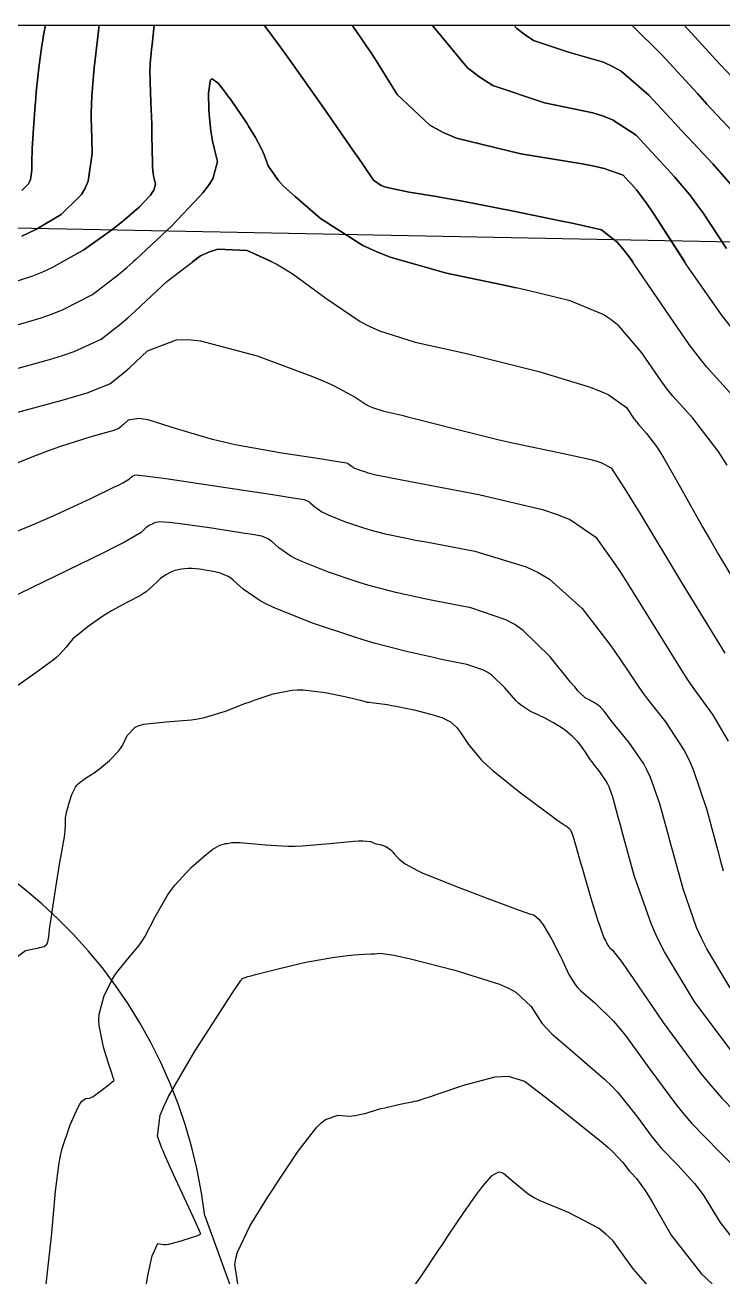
# Model space of a CAD drawing. Header units: metres. Extents: x 837117 to 838479, y 1189012 to 1191015.
# Drawn here: x 838092.2 to 838148.6, y 1190912.6 to 1191013.9 of the extents above; entities that cross this region are included whole.
import ezdxf

# ---------------------------------------------------------------- set-up
doc = ezdxf.new("R2010")
doc.units = ezdxf.units.M
doc.header["$LTSCALE"] = 0.3
for name, color, linetype in [('CORREDORVIA', 70, 'Continuous'), ('COTAS 10', 1, 'Continuous'), ('COTAS INT', 252, 'Continuous'), ('MARCO IMP', 130, 'Continuous'), ('VIA1', 50, 'Continuous')]:
    doc.layers.add(name, color=color, linetype=linetype)

msp = doc.modelspace()

# ---------------------------------------------------------------- linework, layer by layer
at = {"layer": 'CORREDORVIA'}
msp.add_lwpolyline([(837910.68, 1191000.96), (838157.03, 1190996.19), (838237.17, 1190821.34), (838237, 1190602.88), (838240.03, 1190437.2), (838223.54, 1190366.27), (838212.2, 1190288.92), (838221.4, 1189997.88), (837954.54, 1189509.17), (837751.16, 1189231.38), (837593.19, 1189234.4), (837744.49, 1189686.61), (837750.28, 1189933.97), (837723.62, 1190051.52), (837726.09, 1190134.48), (837885.38, 1190229.43), (837983.18, 1190344.12), (837817.55, 1190502.19), (837798.03, 1190660.17), (837963.57, 1190795.98)], close=True, dxfattribs=at)
at = {"layer": 'COTAS 10'}
for points in [[(838091.94, 1190996.8), (838092.49, 1190997.05), (838093.05, 1190997.32), (838095.1, 1190998.55), (838096.58, 1191000), (838096.75, 1191000.16), (838097.05, 1191000.68), (838097.29, 1191001.23), (838097.61, 1191003.48), (838097.55, 1191005.69), (838097.54, 1191006.22), (838097.54, 1191006.71), (838097.58, 1191008.15), (838097.73, 1191009.79), (838097.79, 1191010.41), (838097.86, 1191011.09), (838098.18, 1191013.87), (838097.86, 1191011.09), (838097.79, 1191010.41), (838097.73, 1191009.79), (838097.58, 1191008.15), (838097.54, 1191006.71), (838097.54, 1191006.22), (838097.55, 1191005.69), (838097.61, 1191003.48), (838097.29, 1191001.23), (838097.05, 1191000.68), (838096.75, 1191000.16), (838096.58, 1191000), (838095.1, 1190998.55), (838093.05, 1190997.32), (838092.49, 1190997.05), (838091.94, 1190996.8)], [(838149.37, 1190989.32), (838148.51, 1190990.42), (838145.63, 1190994.55), (838143.36, 1190998.07), (838142.9, 1190998.78), (838142.5, 1190999.37), (838142.04, 1191000), (838141.63, 1191000.55), (838141.22, 1191001), (838141.1, 1191001.12), (838140.98, 1191001.25), (838140.55, 1191001.72), (838139.02, 1191002.27), (838138.21, 1191002.46), (838137.23, 1191002.65), (838132.28, 1191003.45), (838127.07, 1191004.72), (838125.93, 1191005.21), (838124.91, 1191005.76), (838122.28, 1191008.26), (838120.6, 1191010.95), (838120.17, 1191011.62), (838119.75, 1191012.25), (838118.65, 1191013.87), (838119.75, 1191012.25), (838120.17, 1191011.62), (838120.6, 1191010.95), (838122.28, 1191008.26), (838124.91, 1191005.76), (838125.93, 1191005.21), (838127.07, 1191004.72), (838132.28, 1191003.45), (838137.23, 1191002.65), (838138.21, 1191002.46), (838139.02, 1191002.27), (838140.55, 1191001.72), (838140.98, 1191001.25), (838141.1, 1191001.12), (838141.22, 1191001), (838141.63, 1191000.55), (838142.04, 1191000), (838142.5, 1190999.37), (838142.9, 1190998.78), (838143.36, 1190998.07), (838145.53, 1190994.7)], [(838149.07, 1190955.91), (838147.81, 1190958.08), (838146.34, 1190960.08), (838145.84, 1190960.81), (838145.32, 1190961.62), (838143.11, 1190965.17), (838140.91, 1190968.74), (838140.38, 1190969.55), (838139.89, 1190970.29), (838138.42, 1190972.35), (838136.2, 1190973.85), (838135.24, 1190974.23), (838134.13, 1190974.61), (838128.87, 1190975.86), (838123.79, 1190976.83), (838122.79, 1190977.02), (838121.96, 1190977.18), (838120.45, 1190977.47), (838120.06, 1190977.58), (838119.94, 1190977.61), (838119.82, 1190977.65), (838119.32, 1190977.82), (838118.86, 1190978), (838118.76, 1190978.04), (838118.68, 1190978.09), (838118.47, 1190978.23), (838118.35, 1190978.34), (838118.32, 1190978.37), (838118.29, 1190978.39), (838118.19, 1190978.43), (838117.32, 1190978.56), (838116.81, 1190978.64), (838116.18, 1190978.74), (838112.94, 1190979.23), (838109.19, 1190979.9), (838108.25, 1190980.11), (838107.35, 1190980.33), (838104.44, 1190981.21), (838102.23, 1190981.89), (838101.77, 1190981.99), (838101.38, 1190982.04), (838100.53, 1190981.91), (838100.16, 1190981.56), (838100.07, 1190981.48), (838099.99, 1190981.41), (838099.76, 1190981.23), (838099.29, 1190981.04), (838099.06, 1190980.97), (838098.78, 1190980.89), (838097.43, 1190980.53), (838095.05, 1190979.77), (838094.13, 1190979.43), (838093.09, 1190979.04), (838088.4, 1190977.18)], [(838093.78, 1190911.01), (838094.23, 1190914.9), (838094.33, 1190915.85), (838094.42, 1190916.74), (838094.66, 1190919.5), (838094.94, 1190921.79), (838095.06, 1190922.38), (838095.2, 1190922.95), (838095.83, 1190924.87), (838096.48, 1190926.3), (838096.63, 1190926.56), (838096.75, 1190926.76), (838097.08, 1190927.01), (838097.41, 1190927.03), (838097.54, 1190927.09), (838097.69, 1190927.17), (838098.35, 1190927.65), (838098.98, 1190928.15), (838099.1, 1190928.25), (838099.2, 1190928.33), (838099.37, 1190928.46), (838099.39, 1190928.48), (838099.39, 1190928.48), (838099.39, 1190928.49), (838099.38, 1190928.52), (838099.36, 1190928.57), (838099.35, 1190928.59), (838099.35, 1190928.61), (838099.31, 1190928.71), (838099.17, 1190929.15), (838099.09, 1190929.39), (838098.99, 1190929.69), (838098.52, 1190931.17), (838098.17, 1190932.92), (838098.16, 1190933.38), (838098.19, 1190933.82), (838098.58, 1190935.34), (838099.26, 1190936.67), (838099.46, 1190937), (838099.68, 1190937.31), (838100.51, 1190938.3), (838101.39, 1190939.35), (838101.63, 1190939.71), (838101.87, 1190940.09), (838102.72, 1190941.71), (838103.68, 1190943.41), (838103.99, 1190943.85), (838104.31, 1190944.27), (838105.63, 1190945.7), (838106.86, 1190946.79), (838107.13, 1190947), (838107.36, 1190947.18), (838107.94, 1190947.52), (838108.31, 1190947.61), (838108.41, 1190947.63), (838108.52, 1190947.65), (838108.91, 1190947.71), (838109.57, 1190947.72), (838109.85, 1190947.7), (838110.16, 1190947.68), (838111.62, 1190947.53), (838113.46, 1190947.42), (838114.02, 1190947.43), (838114.59, 1190947.44), (838116.82, 1190947.63), (838118.77, 1190947.82), (838119.16, 1190947.85), (838119.49, 1190947.86), (838120.16, 1190947.8), (838120.43, 1190947.67), (838120.51, 1190947.64), (838120.58, 1190947.62), (838120.87, 1190947.55), (838121.16, 1190947.48), (838121.23, 1190947.45), (838121.31, 1190947.42), (838121.57, 1190947.26), (838121.81, 1190947.07), (838121.86, 1190947.02), (838121.91, 1190946.97), (838122.06, 1190946.77), (838122.27, 1190946.54), (838122.35, 1190946.46), (838122.45, 1190946.37), (838122.93, 1190945.99), (838123.93, 1190945.45), (838124.36, 1190945.25), (838124.85, 1190945.04), (838127.21, 1190944.11), (838129.62, 1190943.19), (838130.62, 1190942.81), (838131.84, 1190942.35), (838132.59, 1190942.08), (838132.76, 1190942.02), (838132.91, 1190941.97), (838133.35, 1190941.83), (838133.77, 1190941.48), (838133.92, 1190941.28), (838134.08, 1190941.05), (838134.78, 1190939.86), (838135.46, 1190938.54), (838135.62, 1190938.23), (838135.76, 1190937.93), (838136.15, 1190937.05), (838136.66, 1190936.24), (838136.87, 1190936), (838137.11, 1190935.74), (838138.27, 1190934.74), (838139.77, 1190933.27), (838140.24, 1190932.72), (838140.74, 1190932.11), (838142.7, 1190929.39), (838144.86, 1190926.47), (838145.46, 1190925.73), (838146.08, 1190925.02), (838148.33, 1190922.7), (838150.34, 1190920.7)]]:
    msp.add_lwpolyline(points, dxfattribs=at)
at = {"layer": 'COTAS INT'}
for points in [[(838095.19, 1190994.7), (838096.93, 1190995.69), (838099.09, 1190997.21), (838099.59, 1190997.6), (838100.06, 1190997.97), (838101.44, 1190999.16), (838102.22, 1191000), (838102.32, 1191000.11), (838102.48, 1191000.32), (838102.6, 1191000.5), (838102.74, 1191001), (838102.65, 1191001.34), (838102.62, 1191001.44), (838102.6, 1191001.53), (838102.54, 1191001.87), (838102.5, 1191002.37), (838102.5, 1191002.56), (838102.49, 1191002.77), (838102.47, 1191003.73), (838102.45, 1191005.01), (838102.44, 1191005.42), (838102.43, 1191005.85), (838102.37, 1191007.62), (838102.31, 1191009.28), (838102.3, 1191009.64), (838102.29, 1191009.96), (838102.31, 1191010.77), (838102.38, 1191011.6), (838102.42, 1191011.93), (838102.46, 1191012.3), (838102.64, 1191013.87), (838102.46, 1191012.3), (838102.42, 1191011.93), (838102.38, 1191011.6), (838102.31, 1191010.77), (838102.29, 1191009.96), (838102.3, 1191009.64), (838102.31, 1191009.28), (838102.37, 1191007.62), (838102.43, 1191005.85), (838102.44, 1191005.42), (838102.45, 1191005.01), (838102.47, 1191003.73), (838102.49, 1191002.77), (838102.5, 1191002.56), (838102.5, 1191002.37), (838102.54, 1191001.87), (838102.6, 1191001.53), (838102.62, 1191001.44), (838102.65, 1191001.34), (838102.74, 1191001), (838102.6, 1191000.5), (838102.48, 1191000.32), (838102.32, 1191000.11), (838102.22, 1191000), (838101.44, 1190999.16), (838100.06, 1190997.97), (838099.59, 1190997.6), (838099.09, 1190997.21), (838096.93, 1190995.69), (838094.36, 1190994.23), (838093.59, 1190993.87), (838092.8, 1190993.54), (838089.7, 1190992.56)], [(838091.92, 1191000.49), (838092.46, 1191001.02), (838092.56, 1191001.19), (838092.64, 1191001.38), (838092.75, 1191002.12), (838092.74, 1191003.14), (838092.76, 1191003.49), (838092.77, 1191003.88), (838092.86, 1191005.52), (838093, 1191007.4), (838093.05, 1191007.92), (838093.1, 1191008.46), (838093.31, 1191010.41), (838093.55, 1191012.21), (838093.62, 1191012.65), (838093.69, 1191013.06), (838093.84, 1191013.87), (838093.69, 1191013.06), (838093.62, 1191012.65), (838093.55, 1191012.21), (838093.31, 1191010.41), (838093.1, 1191008.46), (838093.05, 1191007.92), (838093, 1191007.4), (838092.86, 1191005.52), (838092.77, 1191003.88), (838092.76, 1191003.49), (838092.74, 1191003.14), (838092.75, 1191002.12), (838092.64, 1191001.38), (838092.56, 1191001.19), (838092.46, 1191001.02), (838091.92, 1191000.49)], [(838149.92, 1190983.3), (838147.33, 1190986.18), (838146.61, 1190987.08), (838145.89, 1190988.02), (838143.3, 1190991.8), (838141.04, 1190995.12), (838140.53, 1190995.77), (838140.07, 1190996.31), (838138.81, 1190997.3), (838137.15, 1190997.68), (838136.43, 1190997.83), (838135.6, 1190998.01), (838131.69, 1190998.81), (838127.57, 1190999.61), (838126.61, 1190999.79), (838125.74, 1190999.95), (838125.45, 1191000), (838123.24, 1191000.36), (838121.6, 1191000.69), (838121.27, 1191000.79), (838120.98, 1191000.89), (838120.37, 1191001.32), (838119.58, 1191002.49), (838119.18, 1191003.07), (838118.7, 1191003.75), (838116.35, 1191007.14), (838113.88, 1191010.64), (838113.33, 1191011.4), (838112.85, 1191012.07), (838111.6, 1191013.75), (838111.5, 1191013.87), (838111.6, 1191013.75), (838112.85, 1191012.07), (838113.33, 1191011.4), (838113.88, 1191010.64), (838116.35, 1191007.14), (838118.7, 1191003.75), (838119.18, 1191003.07), (838119.58, 1191002.49), (838120.37, 1191001.32), (838120.98, 1191000.89), (838121.27, 1191000.79), (838121.6, 1191000.69), (838123.24, 1191000.36), (838125.45, 1191000), (838125.74, 1190999.95), (838126.61, 1190999.79), (838127.57, 1190999.61), (838131.69, 1190998.81), (838135.6, 1190998.01), (838136.43, 1190997.83), (838137.15, 1190997.68), (838138.81, 1190997.3), (838140.07, 1190996.31), (838140.53, 1190995.77), (838141.04, 1190995.12), (838141.33, 1190994.7)], [(838148.91, 1190995.79), (838146.99, 1190998.69), (838146.52, 1190999.35), (838146.08, 1190999.95), (838146.04, 1191000), (838144.71, 1191001.6), (838143.51, 1191002.88), (838143.18, 1191003.24), (838142.84, 1191003.6), (838141.6, 1191004.96), (838139.7, 1191006.2), (838138.95, 1191006.5), (838138.1, 1191006.77), (838134.2, 1191007.57), (838130, 1191008.98), (838128.96, 1191009.65), (838127.97, 1191010.42), (838125.1, 1191013.87), (838127.97, 1191010.42), (838128.96, 1191009.65), (838130, 1191008.98), (838134.2, 1191007.57), (838138.1, 1191006.77), (838138.95, 1191006.5), (838139.7, 1191006.2), (838141.6, 1191004.96), (838142.84, 1191003.6), (838143.18, 1191003.24), (838143.51, 1191002.88), (838144.71, 1191001.6), (838146.04, 1191000), (838146.08, 1190999.95), (838146.52, 1190999.35), (838146.99, 1190998.69), (838148.91, 1190995.79)], [(838149.67, 1191000.52), (838147.8, 1191002.64), (838145.81, 1191004.76), (838145.25, 1191005.36), (838144.69, 1191005.96), (838142.64, 1191008.2), (838140.38, 1191010.13), (838139.69, 1191010.53), (838138.97, 1191010.88), (838136.12, 1191011.68), (838133.31, 1191012.63), (838132.62, 1191013.07), (838131.95, 1191013.59), (838131.72, 1191013.87), (838131.95, 1191013.59), (838132.62, 1191013.07), (838133.31, 1191012.63), (838136.12, 1191011.68), (838138.97, 1191010.88), (838139.69, 1191010.53), (838140.38, 1191010.13), (838142.64, 1191008.2), (838144.69, 1191005.96), (838145.25, 1191005.36), (838145.81, 1191004.76), (838147.8, 1191002.64), (838149.67, 1191000.52)], [(838150.88, 1191003.69), (838148.11, 1191006.64), (838147.33, 1191007.47), (838146.55, 1191008.32), (838143.69, 1191011.45), (838141.25, 1191013.87), (838143.69, 1191011.45), (838146.55, 1191008.32), (838147.33, 1191007.47), (838148.11, 1191006.64), (838150.88, 1191003.69)], [(838149.41, 1191009.59), (838148.4, 1191010.68), (838145.48, 1191013.87), (838148.4, 1191010.68), (838149.41, 1191009.59)], [(838148.95, 1190978.27), (838148.23, 1190979.38), (838146.18, 1190982.06), (838144.57, 1190983.85), (838144.12, 1190984.41), (838143.67, 1190985), (838142.06, 1190987.36), (838140.19, 1190989.54), (838139.58, 1190990.03), (838138.94, 1190990.46), (838136.27, 1190991.56), (838132.96, 1190992.37), (838131.9, 1190992.61), (838130.79, 1190992.86), (838126.27, 1190993.8), (838121.72, 1190995.08), (838120.59, 1190995.54), (838119.51, 1190996.04), (838116.08, 1190998.22), (838114.02, 1191000), (838113.57, 1191000.39), (838113.07, 1191000.87), (838112.65, 1191001.31), (838111.84, 1191002.49), (838111.53, 1191003.36), (838111.42, 1191003.61), (838111.31, 1191003.86), (838110.82, 1191004.78), (838110.27, 1191005.69), (838110.12, 1191005.94), (838109.96, 1191006.18), (838109.38, 1191007.04), (838108.79, 1191007.88), (838108.62, 1191008.1), (838108.45, 1191008.33), (838107.83, 1191009.14), (838107.32, 1191009.51), (838107.22, 1191009.46), (838107.15, 1191009.34), (838107.03, 1191008.35), (838107.06, 1191007.03), (838107.08, 1191006.69), (838107.1, 1191006.36), (838107.21, 1191005.31), (838107.38, 1191004.34), (838107.44, 1191004.07), (838107.5, 1191003.8), (838107.76, 1191002.82), (838107.38, 1191001.43), (838107.03, 1191000.9), (838106.57, 1191000.3), (838106.29, 1191000), (838106.57, 1191000.3), (838107.03, 1191000.9), (838107.38, 1191001.43), (838107.76, 1191002.82), (838107.5, 1191003.8), (838107.44, 1191004.07), (838107.38, 1191004.34), (838107.21, 1191005.31), (838107.1, 1191006.36), (838107.08, 1191006.69), (838107.06, 1191007.03), (838107.03, 1191008.35), (838107.15, 1191009.34), (838107.22, 1191009.46), (838107.32, 1191009.51), (838107.83, 1191009.14), (838108.45, 1191008.33), (838108.62, 1191008.1), (838108.79, 1191007.88), (838109.38, 1191007.04), (838109.96, 1191006.18), (838110.12, 1191005.94), (838110.27, 1191005.69), (838110.82, 1191004.78), (838111.31, 1191003.86), (838111.42, 1191003.61), (838111.53, 1191003.36), (838111.84, 1191002.49), (838112.65, 1191001.31), (838113.07, 1191000.87), (838113.57, 1191000.39), (838114.02, 1191000), (838116.08, 1190998.22), (838119.51, 1190996.04), (838120.59, 1190995.54), (838121.72, 1190995.08), (838126.27, 1190993.8), (838130.79, 1190992.86), (838131.9, 1190992.61)], [(838089.45, 1190988.99), (838093.48, 1190990.18), (838094.41, 1190990.51), (838095.26, 1190990.84), (838097.64, 1190992.08), (838099.75, 1190993.69), (838100.43, 1190994.26), (838101.14, 1190994.89), (838104.07, 1190997.62), (838106.29, 1191000), (838104.07, 1190997.62), (838101.14, 1190994.89), (838100.92, 1190994.7)], [(838089.19, 1190985.43), (838094.17, 1190986.81), (838095.23, 1190987.14), (838096.16, 1190987.46), (838098.35, 1190988.46), (838099.95, 1190989.71), (838100.5, 1190990.19), (838101.09, 1190990.72), (838103.64, 1190993.12), (838106.38, 1190995.19), (838107.09, 1190995.51), (838107.79, 1190995.73), (838110.16, 1190995.63), (838112.5, 1190994.55), (838113.18, 1190994.15), (838113.88, 1190993.71), (838116.51, 1190991.78), (838119.28, 1190989.89), (838120.06, 1190989.48), (838120.85, 1190989.12), (838123.73, 1190988.21), (838127.04, 1190987.49), (838128.1, 1190987.24), (838129.21, 1190986.97), (838133.73, 1190985.83), (838137.8, 1190984.6), (838138.64, 1190984.28), (838139.34, 1190983.97), (838140.82, 1190982.91), (838141.45, 1190981.98), (838141.63, 1190981.75), (838141.81, 1190981.52), (838142.45, 1190980.81), (838143.26, 1190979.76), (838143.54, 1190979.31), (838143.85, 1190978.81), (838145.19, 1190976.44), (838147, 1190973.21), (838147.61, 1190972.16), (838148.26, 1190971.04), (838151, 1190966.44)], [(838112.18, 1190994.7), (838110.16, 1190995.63), (838107.79, 1190995.73), (838107.09, 1190995.51), (838106.38, 1190995.19), (838105.73, 1190994.7)], [(838089.88, 1190982.1), (838095.2, 1190983.52), (838096.29, 1190983.84), (838097.2, 1190984.12), (838099.05, 1190984.85), (838099.97, 1190985.56), (838100.28, 1190985.83), (838100.63, 1190986.14), (838102.09, 1190987.51), (838104.44, 1190988.41), (838105.35, 1190988.42), (838106.37, 1190988.32), (838110.97, 1190987.1), (838115.42, 1190985.43), (838116.35, 1190985.05), (838117.14, 1190984.71), (838118.89, 1190983.77), (838119.77, 1190983.16), (838120.02, 1190983.03), (838120.27, 1190982.92), (838121.19, 1190982.63), (838122.65, 1190982.29), (838123.23, 1190982.15), (838123.9, 1190981.98), (838126.96, 1190981.19), (838130.43, 1190980.33), (838131.35, 1190980.12), (838132.25, 1190979.92), (838135.36, 1190979.28), (838137.83, 1190978.74), (838138.33, 1190978.6), (838138.75, 1190978.47), (838139.59, 1190978.04), (838140.66, 1190976.37), (838141.22, 1190975.46), (838141.89, 1190974.36), (838145.28, 1190968.76), (838148.77, 1190963.04)], [(838088.63, 1190971.72), (838092.79, 1190973.44), (838093.78, 1190973.87), (838094.71, 1190974.27), (838097.5, 1190975.55), (838099.42, 1190976.49), (838099.79, 1190976.67), (838100.09, 1190976.83), (838100.63, 1190977.14), (838100.72, 1190977.24), (838100.75, 1190977.27), (838100.78, 1190977.29), (838100.89, 1190977.37), (838101, 1190977.43), (838101.03, 1190977.44), (838101.07, 1190977.45), (838101.2, 1190977.48), (838102.31, 1190977.35), (838102.96, 1190977.25), (838103.76, 1190977.14), (838107.88, 1190976.53), (838112.04, 1190975.9), (838112.86, 1190975.77), (838113.53, 1190975.67), (838114.76, 1190975.47), (838115.07, 1190975.34), (838115.15, 1190975.28), (838115.24, 1190975.22), (838115.59, 1190974.9), (838116.18, 1190974.48), (838116.43, 1190974.36), (838116.71, 1190974.23), (838118.02, 1190973.71), (838119.47, 1190973.22), (838119.83, 1190973.11), (838120.18, 1190973), (838121.31, 1190972.71), (838123.04, 1190972.35), (838123.77, 1190972.2), (838124.61, 1190972.04), (838128.55, 1190971.29), (838132.71, 1190970.04), (838133.69, 1190969.57), (838134.59, 1190969.04), (838137.24, 1190966.66), (838139.12, 1190964.21), (838139.55, 1190963.64), (838139.93, 1190963.11), (838140.95, 1190961.58), (838141.87, 1190960.2), (838142.19, 1190959.76), (838142.53, 1190959.31), (838143.98, 1190957.48), (838145.48, 1190955.18), (838145.86, 1190954.44), (838146.21, 1190953.64), (838147.31, 1190950.37), (838148.21, 1190947.04), (838148.43, 1190946.21), (838148.65, 1190945.42)], [(838149.2, 1190935.97), (838147.31, 1190939.12), (838146.88, 1190939.98), (838146.49, 1190940.85), (838145.39, 1190943.97), (838144.59, 1190946.91), (838144.38, 1190947.67), (838144.18, 1190948.4), (838143.52, 1190950.84), (838142.76, 1190952.99), (838142.5, 1190953.54), (838142.21, 1190954.08), (838141, 1190955.85), (838139.88, 1190957.22), (838139.66, 1190957.5), (838139.47, 1190957.73), (838139.11, 1190958.22), (838138.97, 1190958.41), (838138.93, 1190958.46), (838138.89, 1190958.51), (838138.72, 1190958.68), (838138.53, 1190958.84), (838138.47, 1190958.89), (838138.4, 1190958.93), (838138.15, 1190959.08), (838137.89, 1190959.22), (838137.82, 1190959.26), (838137.75, 1190959.29), (838137.51, 1190959.4), (838136.92, 1190959.98), (838136.64, 1190960.31), (838136.3, 1190960.71), (838134.66, 1190962.75), (838132.46, 1190964.89), (838131.78, 1190965.35), (838131.07, 1190965.75), (838128.23, 1190966.71), (838125.44, 1190967.25), (838124.76, 1190967.38), (838124.13, 1190967.51), (838122.17, 1190967.94), (838120.3, 1190968.43), (838119.72, 1190968.6), (838119.12, 1190968.79), (838116.73, 1190969.6), (838114.56, 1190970.45), (838114.09, 1190970.67), (838113.69, 1190970.88), (838112.71, 1190971.56), (838112.14, 1190972.09), (838111.99, 1190972.2), (838111.84, 1190972.29), (838111.34, 1190972.5), (838110.4, 1190972.67), (838109.97, 1190972.74), (838109.47, 1190972.82), (838107.09, 1190973.18), (838104.73, 1190973.52), (838104.26, 1190973.57), (838103.85, 1190973.62), (838103.02, 1190973.66), (838102.69, 1190973.59), (838102.6, 1190973.56), (838102.52, 1190973.52), (838102.23, 1190973.38), (838101.96, 1190973.18), (838101.89, 1190973.12), (838101.82, 1190973.06), (838101.58, 1190972.81), (838100.23, 1190972.03), (838099.47, 1190971.64), (838098.53, 1190971.16), (838093.72, 1190968.81), (838088.79, 1190966.44)], [(838149.26, 1190930.93), (838146.29, 1190934.88), (838143.89, 1190938.88), (838143.34, 1190939.98), (838142.84, 1190941.08), (838141.44, 1190945.04), (838140.53, 1190948.4), (838140.33, 1190949.12), (838140.16, 1190949.76), (838139.74, 1190951.31), (838139.42, 1190952.22), (838139.31, 1190952.45), (838139.19, 1190952.68), (838138.67, 1190953.43), (838138.14, 1190954.1), (838138.01, 1190954.28), (838137.89, 1190954.45), (838137.51, 1190955.03), (838137.14, 1190955.57), (838137.03, 1190955.71), (838136.91, 1190955.85), (838136.44, 1190956.33), (838135.9, 1190956.78), (838135.73, 1190956.9), (838135.55, 1190957.02), (838134.86, 1190957.44), (838134.13, 1190957.83), (838133.93, 1190957.93), (838133.74, 1190958.02), (838133.05, 1190958.33), (838132.32, 1190958.8), (838132.1, 1190958.99), (838131.87, 1190959.22), (838130.98, 1190960.24), (838129.93, 1190961.26), (838129.6, 1190961.48), (838129.26, 1190961.67), (838127.9, 1190962.13), (838126.27, 1190962.46), (838125.75, 1190962.57), (838125.21, 1190962.68), (838123.02, 1190963.17), (838120.42, 1190963.86), (838119.62, 1190964.09), (838118.78, 1190964.36), (838115.44, 1190965.48), (838112.41, 1190966.68), (838111.76, 1190966.98), (838111.19, 1190967.27), (838109.83, 1190968.23), (838109.03, 1190968.96), (838108.82, 1190969.12), (838108.61, 1190969.25), (838107.92, 1190969.54), (838107.26, 1190969.67), (838107.08, 1190969.7), (838106.91, 1190969.74), (838106.3, 1190969.84), (838105.71, 1190969.89), (838105.55, 1190969.9), (838105.39, 1190969.89), (838104.83, 1190969.84), (838104.3, 1190969.72), (838104.17, 1190969.68), (838104.03, 1190969.62), (838103.57, 1190969.39), (838103.14, 1190969.08), (838103.03, 1190968.98), (838102.92, 1190968.88), (838102.53, 1190968.48), (838101.98, 1190968), (838101.77, 1190967.86), (838101.53, 1190967.71), (838100.43, 1190967.13), (838099.17, 1190966.46), (838098.83, 1190966.26), (838098.49, 1190966.04), (838097.28, 1190965.2), (838096.29, 1190964.4), (838096.08, 1190964.22), (838095.91, 1190964.04), (838095.51, 1190963.53), (838095, 1190962.95), (838094.75, 1190962.73), (838094.46, 1190962.49), (838092.99, 1190961.41), (838091.42, 1190960.29)], [(838091.35, 1190938.34), (838092.22, 1190938.98), (838093.03, 1190939.14), (838093.2, 1190939.18), (838093.35, 1190939.22), (838093.73, 1190939.32), (838093.94, 1190939.5), (838093.98, 1190939.58), (838094.02, 1190939.67), (838094.1, 1190940.11), (838094.19, 1190940.91), (838094.24, 1190941.22), (838094.29, 1190941.58), (838094.54, 1190943.2), (838094.82, 1190944.95), (838094.89, 1190945.39), (838094.96, 1190945.81), (838095.2, 1190947.14), (838095.38, 1190948.19), (838095.41, 1190948.42), (838095.43, 1190948.63), (838095.46, 1190949.2), (838095.46, 1190949.62), (838095.47, 1190949.74), (838095.49, 1190949.85), (838095.57, 1190950.26), (838095.69, 1190950.72), (838095.74, 1190950.86), (838095.78, 1190951.01), (838095.96, 1190951.61), (838096.26, 1190952.21), (838096.37, 1190952.35), (838096.5, 1190952.49), (838097.07, 1190952.92), (838097.78, 1190953.36), (838097.98, 1190953.51), (838098.2, 1190953.68), (838099.01, 1190954.35), (838099.75, 1190955.12), (838099.91, 1190955.34), (838100.06, 1190955.56), (838100.45, 1190956.38), (838101.1, 1190957.05), (838101.41, 1190957.19), (838101.78, 1190957.3), (838103.58, 1190957.5), (838105.64, 1190957.66), (838106.17, 1190957.74), (838106.69, 1190957.84), (838108.4, 1190958.36), (838109.97, 1190958.96), (838110.39, 1190959.11), (838110.8, 1190959.26), (838112.25, 1190959.76), (838113.76, 1190960.06), (838114.21, 1190960.08), (838114.67, 1190960.08), (838116.46, 1190959.87), (838118.04, 1190959.54), (838118.36, 1190959.46), (838118.65, 1190959.4), (838119.29, 1190959.23), (838119.7, 1190959.12), (838119.83, 1190959.09), (838119.98, 1190959.07), (838120.6, 1190959), (838121.5, 1190958.88), (838121.83, 1190958.82), (838122.19, 1190958.75), (838123.75, 1190958.42), (838125.26, 1190958.03), (838125.59, 1190957.93), (838125.88, 1190957.83), (838126.59, 1190957.49), (838127.09, 1190957.02), (838127.24, 1190956.83), (838127.4, 1190956.62), (838128.05, 1190955.66), (838129.11, 1190954.38), (838129.53, 1190953.97), (838130.01, 1190953.54), (838132.22, 1190951.77), (838134.32, 1190950.21), (838134.73, 1190949.9), (838135.07, 1190949.65), (838135.71, 1190949.2), (838135.86, 1190949.11), (838135.9, 1190949.08), (838135.93, 1190949.06), (838136.05, 1190948.96), (838136.15, 1190948.87), (838136.18, 1190948.85), (838136.2, 1190948.83), (838136.29, 1190948.75), (838136.41, 1190948.49), (838136.46, 1190948.35), (838136.51, 1190948.19), (838136.75, 1190947.35), (838137.11, 1190946.09), (838137.24, 1190945.66), (838137.37, 1190945.2), (838137.95, 1190943.22), (838138.51, 1190941.39), (838138.63, 1190941.02), (838138.74, 1190940.7), (838139, 1190940.02), (838139.14, 1190939.74), (838139.18, 1190939.68), (838139.2, 1190939.62), (838139.28, 1190939.45), (838139.38, 1190939.3), (838139.42, 1190939.25), (838139.46, 1190939.2), (838139.68, 1190939.02), (838140.46, 1190938), (838140.87, 1190937.43), (838141.35, 1190936.73), (838143.79, 1190933.17), (838146.81, 1190929.07), (838147.66, 1190928.03), (838148.52, 1190927.04), (838151.69, 1190923.79)], [(838101.32, 1190907.85), (838102.12, 1190912.66), (838102.3, 1190913.56), (838102.47, 1190914.27), (838102.92, 1190915.28), (838103.41, 1190915.18), (838103.6, 1190915.19), (838103.82, 1190915.22), (838104.81, 1190915.48), (838105.73, 1190915.78), (838105.92, 1190915.84), (838106.07, 1190915.89), (838106.33, 1190915.99), (838106.37, 1190916.03), (838106.38, 1190916.04), (838106.38, 1190916.06), (838106.37, 1190916.12), (838106.33, 1190916.21), (838106.32, 1190916.24), (838106.31, 1190916.28), (838106.25, 1190916.41), (838106.03, 1190916.89), (838105.92, 1190917.14), (838105.78, 1190917.44), (838105.09, 1190918.94), (838104.36, 1190920.51), (838104.2, 1190920.86), (838104.06, 1190921.16), (838103.7, 1190921.93), (838103.44, 1190922.55), (838103.35, 1190922.76), (838103.26, 1190922.99), (838102.9, 1190923.95), (838103.12, 1190925.67), (838103.4, 1190926.37), (838103.78, 1190927.16), (838105.93, 1190930.85), (838108.17, 1190934.35), (838108.61, 1190935.02), (838108.96, 1190935.57), (838109.57, 1190936.48), (838109.63, 1190936.55), (838109.65, 1190936.57), (838109.66, 1190936.59), (838109.7, 1190936.64), (838109.72, 1190936.68), (838109.73, 1190936.69), (838109.73, 1190936.7), (838109.77, 1190936.73), (838110.21, 1190936.87), (838110.48, 1190936.94), (838110.82, 1190937.03), (838112.55, 1190937.47), (838114.54, 1190937.95), (838115.04, 1190938.06), (838115.52, 1190938.15), (838117.04, 1190938.42), (838118.26, 1190938.58), (838118.55, 1190938.61), (838118.81, 1190938.64), (838119.59, 1190938.68), (838120.17, 1190938.7), (838120.31, 1190938.71), (838120.44, 1190938.72), (838120.87, 1190938.77), (838122.03, 1190938.6), (838122.63, 1190938.47), (838123.35, 1190938.3), (838126.93, 1190937.4), (838130.54, 1190936.25), (838131.27, 1190935.93), (838131.88, 1190935.61), (838133.11, 1190934.44), (838133.97, 1190933.11), (838134.35, 1190932.69), (838134.78, 1190932.25), (838136.86, 1190930.46), (838139.08, 1190928.54), (838139.62, 1190928.02), (838140.12, 1190927.49), (838141.62, 1190925.61), (838142.9, 1190923.87), (838143.27, 1190923.42), (838143.63, 1190923), (838144.98, 1190921.62), (838146.33, 1190920.13), (838146.71, 1190919.65), (838147.07, 1190919.13), (838148.39, 1190916.97), (838150.2, 1190914.66)], [(838109.39, 1190912.01), (838109.16, 1190913.57), (838109.24, 1190914.06), (838109.38, 1190914.58), (838110.37, 1190916.68), (838111.8, 1190919), (838112.22, 1190919.65), (838112.65, 1190920.31), (838114.26, 1190922.74), (838115.77, 1190924.69), (838116.14, 1190925.04), (838116.48, 1190925.32), (838117.51, 1190925.67), (838118.39, 1190925.59), (838118.63, 1190925.6), (838118.87, 1190925.63), (838119.76, 1190925.83), (838120.7, 1190926.11), (838120.98, 1190926.19), (838121.27, 1190926.26), (838122.38, 1190926.52), (838123.33, 1190926.71), (838123.51, 1190926.75), (838123.65, 1190926.78), (838123.89, 1190926.83), (838123.91, 1190926.83), (838123.93, 1190926.83), (838123.94, 1190926.84), (838124.01, 1190926.85), (838124.63, 1190927.05), (838125, 1190927.17), (838125.44, 1190927.32), (838127.74, 1190928.11), (838130.21, 1190928.75), (838130.76, 1190928.8), (838131.25, 1190928.81), (838132.57, 1190928.42), (838133.81, 1190927.46), (838134.26, 1190927.11), (838134.75, 1190926.73), (838136.89, 1190925.05), (838138.93, 1190923.39), (838139.35, 1190923.03), (838139.72, 1190922.7), (838140.53, 1190921.83), (838140.95, 1190921.26), (838141.07, 1190921.12), (838141.19, 1190920.98), (838141.63, 1190920.53), (838142.33, 1190919.57), (838142.61, 1190919.12), (838142.93, 1190918.58), (838144.42, 1190915.94), (838146.85, 1190912.84), (838147.76, 1190912.01)], [(838143.85, 1190910.39), (838141.4, 1190913.2), (838139.71, 1190915.52), (838139.15, 1190916.04), (838138.56, 1190916.51), (838136.14, 1190917.78), (838133.83, 1190918.73), (838133.31, 1190919), (838132.86, 1190919.27), (838131.66, 1190920.27), (838130.87, 1190920.95), (838130.67, 1190921.03), (838130.48, 1190921.05), (838129.87, 1190920.72), (838129.34, 1190920.1), (838129.21, 1190919.93), (838129.08, 1190919.77), (838128.67, 1190919.23), (838128.21, 1190918.59), (838128.05, 1190918.36), (838127.89, 1190918.12), (838127.19, 1190917.1), (838126.25, 1190915.7), (838125.93, 1190915.23), (838125.59, 1190914.73), (838124.16, 1190912.58), (838122.44, 1190910.18)]]:
    msp.add_lwpolyline(points, dxfattribs=at)
at = {"layer": 'MARCO IMP'}
msp.add_lwpolyline([(837116.51, 1189053.87), (837116.51, 1191013.87), (838476.51, 1191013.87), (838476.51, 1189053.87), (837116.51, 1189053.87)], dxfattribs=at)
at = {"layer": 'VIA1'}
msp.add_line((838106.72, 1190917.51), (838166.48, 1190753.87), dxfattribs=at)
msp.add_arc((838066.99, 1190912.85), 40, 6.6837, 90.1308, dxfattribs=at)

doc.saveas('drawing.dxf')
